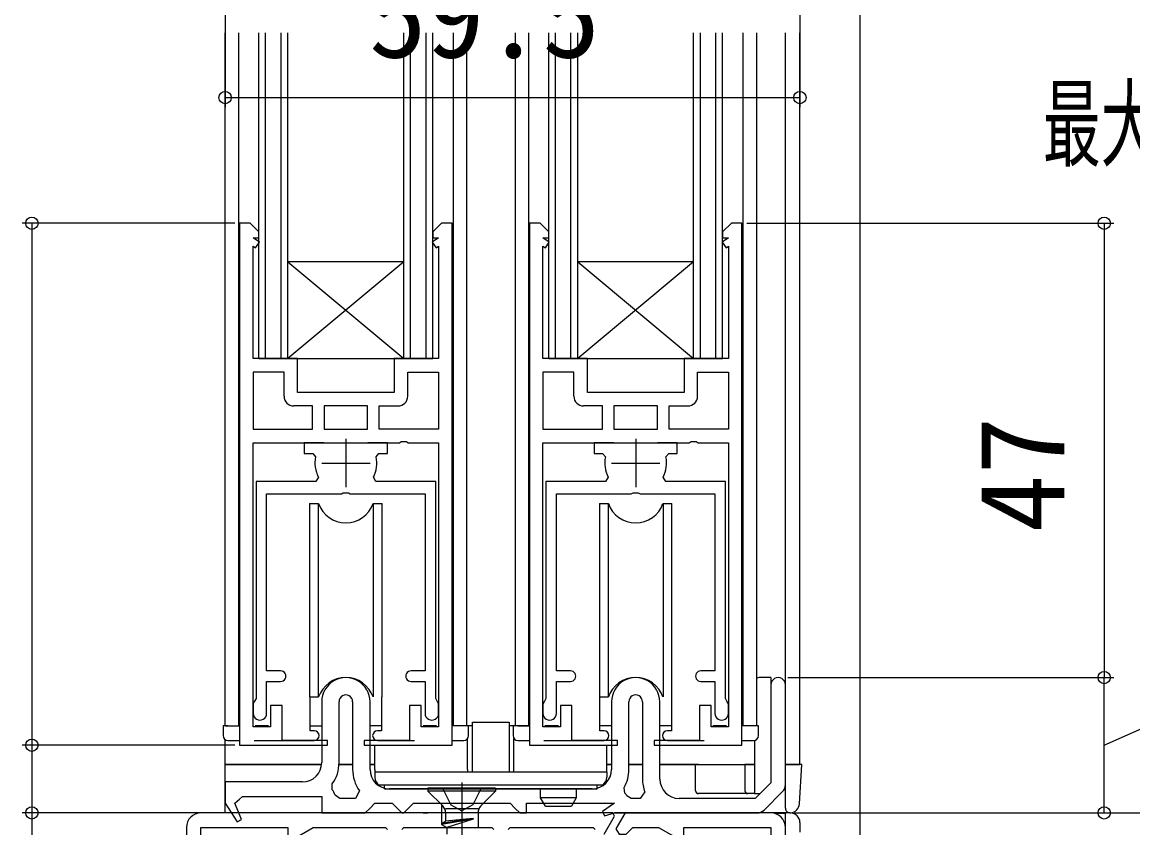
# Model space of a CAD drawing. Units: millimetres, scale not verified. Extents: x -525 to 525, y -782 to 777.
# Drawn here: x -376.7 to -261.7, y -324 to -240.7 of the extents above; entities that cross this region are included whole.
import ezdxf
from ezdxf.enums import TextEntityAlignment as Align

# ---------------------------------------------------------------- set-up
doc = ezdxf.new("R2010")
doc.units = ezdxf.units.MM
doc.header["$LTSCALE"] = 4
for name, color, linetype in [('0-2_YKK_11', 7, 'Continuous'), ('0-4_YKK_12', 2, 'Continuous'), ('0-5_YKK_13', 4, 'Continuous'), ('0-7_YKK_D', 6, 'Continuous'), ('0-9_YSS_K', 3, 'Continuous')]:
    doc.layers.add(name, color=color, linetype=linetype)
doc.styles.add('ＭＳ ゴシック', font='')
doc.styles.get('ＭＳ ゴシック').set_extended_font_data('MS Gothic')

msp = doc.modelspace()

# ---------------------------------------------------------------- linework, layer by layer
at = {"layer": '0-2_YKK_11'}
for p, q in [((-343.199, -283.8), (-343.199, -288.8)), ((-313.2, -283.8), (-313.2, -288.8)), ((-345.699, -286.3), (-340.699, -286.3)), ((-315.7, -286.3), (-310.7, -286.3)), ((-297.7, -319.586), (-297.7, -309.25)), ((-345.7, -311), (-345.7, -317.3)), ((-343.9, -317.3), (-343.9, -311)), ((-342.5, -311), (-342.5, -318)), ((-340.7, -318), (-340.7, -311)), ((-315.7, -311), (-315.7, -318)), ((-313.9, -318), (-313.9, -311)), ((-312.5, -311), (-312.5, -319)), ((-310.7, -319), (-310.7, -311)), ((-344.6, -320.099), (-344.607, -319.508)), ((-317.7, -320), (-338.7, -320)), ((-314.317, -320.462), (-314.391, -319.87)), ((-299.907, -322.207), (-297.993, -320.293)), ((-359.699, -324), (-359.699, -401)), ((-297.699, -401), (-297.699, -324))]:
    msp.add_line(p, q, dxfattribs=at)
for points in [[(-354.2, -261.5), (-354.2, -315.5), (-353.2, -315.5), (-345.1, -315.5), (-345.1, -315), (-349.8, -315), (-349.8, -311.4), (-351, -311.4), (-351, -313.6), (-352.8, -313.6), (-352.8, -284.2), (-337.658, -284.2), (-337.475, -284.08), (-336.925, -284.08), (-336.741, -284.2), (-333.6, -284.2), (-333.6, -313.6), (-335.4, -313.6), (-335.4, -311.4), (-336.6, -311.4), (-336.6, -315), (-341.3, -315), (-341.3, -315.5), (-333.2, -315.5), (-332.2, -315.5), (-332.2, -261.5), (-333.3, -261.5), (-334.2, -262.4), (-334.2, -263), (-333.6, -263), (-334.253, -263.465), (-333.847, -264.035), (-333.6, -263.859), (-333.6, -275.5), (-338.2, -275.5), (-338.2, -279), (-348.2, -279), (-348.2, -275.5), (-352.8, -275.5), (-352.8, -263.859)], [(-352.8, -263.859), (-352.553, -264.035), (-352.147, -263.465), (-352.8, -263), (-352.2, -263), (-352.2, -262.4), (-353.1, -261.5), (-354.2, -261.5)], [(-324.197, -261.5), (-324.197, -315.5), (-323.197, -315.5), (-315.097, -315.5), (-315.097, -315), (-319.797, -315), (-319.797, -311.4), (-320.997, -311.4), (-320.997, -313.6), (-322.797, -313.6), (-322.797, -284.2), (-307.655, -284.2), (-307.471, -284.08), (-306.922, -284.08), (-306.738, -284.2), (-303.597, -284.2), (-303.597, -313.6), (-305.397, -313.6), (-305.397, -311.4), (-306.597, -311.4), (-306.597, -315), (-311.297, -315), (-311.297, -315.5), (-303.197, -315.5), (-302.197, -315.5), (-302.197, -261.5), (-303.297, -261.5), (-304.197, -262.4), (-304.197, -263), (-303.597, -263), (-304.25, -263.465), (-303.844, -264.035), (-303.597, -263.859), (-303.597, -275.5), (-308.197, -275.5), (-308.197, -279), (-318.197, -279), (-318.197, -275.5), (-322.797, -275.5), (-322.797, -263.859)], [(-322.797, -263.859), (-322.55, -264.035), (-322.144, -263.465), (-322.797, -263), (-322.197, -263), (-322.197, -262.4), (-323.097, -261.5), (-324.197, -261.5)], [(-349.6, -279.4), (-349.6, -276.9), (-352.8, -276.9), (-352.8, -282.8)], [(-336.8, -279.4), (-336.8, -276.9), (-333.6, -276.9), (-333.6, -282.8)], [(-319.597, -279.4), (-319.597, -276.9), (-322.797, -276.9), (-322.797, -282.8)], [(-306.797, -279.4), (-306.797, -276.9), (-303.597, -276.9), (-303.597, -282.8)], [(-352.8, -282.8), (-346.65, -282.8), (-346.65, -280.4), (-348.6, -280.4)], [(-333.6, -282.8), (-339.75, -282.8), (-339.75, -280.4), (-337.8, -280.4)], [(-322.797, -282.8), (-316.647, -282.8), (-316.647, -280.4), (-318.597, -280.4)], [(-303.597, -282.8), (-309.747, -282.8), (-309.747, -280.4), (-307.797, -280.4)], [(-345.473, -284.2), (-347.499, -284.2), (-347.499, -285.3), (-346.629, -285.3), (-346.335, -285.66)], [(-340.064, -285.66), (-339.77, -285.3), (-338.899, -285.3), (-338.899, -284.2), (-340.926, -284.2)], [(-315.473, -284.2), (-317.5, -284.2), (-317.5, -285.3), (-316.629, -285.3), (-316.335, -285.66)], [(-310.064, -285.66), (-309.77, -285.3), (-308.9, -285.3), (-308.9, -284.2), (-310.926, -284.2)], [(-346.045, -287.763), (-346.312, -288.2), (-352.499, -288.2), (-352.499, -310.68), (-352.649, -310.94), (-352.799, -311.2), (-352.799, -312.2)], [(-333.599, -312.2), (-333.599, -311.2), (-333.749, -310.94), (-333.899, -310.68), (-333.899, -288.2), (-340.086, -288.2), (-340.353, -287.763)], [(-316.046, -287.763), (-316.313, -288.2), (-322.5, -288.2), (-322.5, -310.68), (-322.65, -310.94), (-322.8, -311.2), (-322.8, -312.2)], [(-303.6, -312.2), (-303.6, -311.2), (-303.75, -310.94), (-303.9, -310.68), (-303.9, -288.2), (-310.087, -288.2), (-310.354, -287.763)], [(-349.949, -307.8), (-351.399, -307.8), (-351.399, -289.5), (-343.658, -289.5), (-343.474, -289.38), (-342.924, -289.38), (-342.741, -289.5), (-334.999, -289.5), (-334.999, -307.8), (-336.449, -307.8)], [(-319.95, -307.8), (-321.4, -307.8), (-321.4, -289.5), (-313.658, -289.5), (-313.475, -289.38), (-312.925, -289.38), (-312.741, -289.5), (-305, -289.5), (-305, -307.8), (-306.45, -307.8)], [(-351.399, -312.2), (-351.399, -308.9), (-349.949, -308.9)], [(-336.449, -308.9), (-334.999, -308.9), (-334.999, -312.2)], [(-321.4, -312.2), (-321.4, -308.9), (-319.95, -308.9)], [(-306.45, -308.9), (-305, -308.9), (-305, -312.2)], [(-299.2, -309.25), (-299.2, -319.379), (-300.821, -321), (-308.7, -321)], [(-347.7, -319.3), (-355.7, -319.3), (-355.7, -321.5), (-354.445, -323.407), (-354.009, -323.177), (-354.7, -321.5), (-354.693, -321.5), (-354.197, -321.063), (-353.9, -320.8), (-345.7, -320.8), (-345.7, -322.5), (-341.2, -322.5), (-340.7, -322), (-340.2, -321.5), (-338.4, -321.5), (-337.9, -322), (-337.4, -322.5), (-337.2, -322.5), (-336.7, -322), (-336.2, -321.5), (-326.2, -321.5), (-325.7, -322), (-325.2, -322.5), (-324.5, -322.5), (-324.5, -321.5), (-315.4, -321.5), (-316.627, -322.369), (-316.417, -322.801), (-315.4, -322.5), (-300.614, -322.5)], [(-341.791, -320.209), (-342.198, -321), (-343.831, -321), (-344.305, -320.66)], [(-312.261, -320.326), (-312.73, -321), (-313.668, -321), (-314.101, -320.75)], [(-316.45, -324.7), (-315.376, -322.84), (-315.572, -322.5), (-358.199, -322.5)], [(-299.199, -322.5), (-314.295, -322.5), (-315.238, -324.133), (-314.911, -324.7), (-314.199, -324.7), (-313.699, -324.2), (-313.499, -324), (-310.831, -324), (-308.539, -325.323), (-308.199, -325.127), (-308.199, -324), (-299.199, -324), (-299.199, -401)], [(-358.199, -401), (-358.199, -324), (-349.199, -324), (-349.199, -325.173)], [(-348.899, -325.346), (-346.567, -324), (-339.099, -324), (-338.899, -324.2)], [(-337.399, -324.2), (-337.199, -324), (-328.099, -324), (-327.899, -324.2)], [(-326.399, -324.2), (-326.199, -324), (-317.599, -324), (-317.399, -324.2)]]:
    msp.add_lwpolyline(points, dxfattribs=at)
for points in [[(-340.95, -280.4), (-345.45, -280.4), (-345.45, -282.8), (-340.95, -282.8)], [(-310.947, -280.4), (-315.447, -280.4), (-315.447, -282.8), (-310.947, -282.8)]]:
    msp.add_lwpolyline(points, close=True, dxfattribs=at)
for centre, radius, start, end in [((-348.6, -279.4), 1, 180.00001, 269.99999), ((-337.8, -279.4), 1, 270.00001, 359.99999), ((-318.597, -279.4), 1, 180.00001, 269.99999), ((-307.797, -279.4), 1, 270.00001, 359.99999), ((-343.199, -286.3), 3.2, 168.46306, 207.20291), ((-343.199, -286.3), 3.2, 332.79709, 11.53694), ((-313.2, -286.3), 3.2, 168.46306, 207.20291), ((-313.2, -286.3), 3.2, 332.79709, 11.53694), ((-349.949, -308.35), 0.55, 269.99999, 90.00001), ((-336.449, -308.35), 0.55, 89.99999, 270.00001), ((-319.95, -308.35), 0.55, 269.99999, 90.00001), ((-306.45, -308.35), 0.55, 89.99999, 270.00001), ((-343.2, -311), 2.5, 359.99999, 180.00001), ((-313.2, -311), 2.5, 359.99999, 180.00001), ((-298.45, -309.25), 0.75, 359.99999, 180.00001), ((-343.2, -311), 0.7, 359.99999, 180.00001), ((-313.2, -311), 0.7, 359.99999, 180.00001), ((-352.099, -312.2), 0.7, 179.99999, 0.00001), ((-334.299, -312.2), 0.7, 179.99999, 0.00001), ((-322.1, -312.2), 0.7, 179.99999, 0.00001), ((-304.3, -312.2), 0.7, 179.99999, 0.00001), ((-347.7, -317.3), 2, 270.00001, 359.99999), ((-347.7, -317.3), 3.8, 324.46721, 359.99999), ((-338.7, -318), 3.8, 179.99998, 215.54875), ((-338.7, -318), 2, 180.00001, 269.99999), ((-317.7, -318), 2, 270.00001, 359.99999), ((-317.7, -318), 3.8, 330.5264, 359.99998), ((-308.7, -319), 3.8, 179.99999, 200.4162), ((-308.7, -319), 2, 180.00001, 269.99999), ((-346.2, -321.3), 2, 18.66298, 36.89788), ((-315.4, -321.5), 1.5, 30.00006, 43.80072), ((-298.7, -319.586), 1, 315.00003, 0.00002), ((-358.199, -324), 1.5, 90, 180), ((-300.614, -321.5), 1, 269.99998, 314.99997), ((-299.199, -324), 1.5, 0, 90)]:
    msp.add_arc(centre, radius, start, end, dxfattribs=at)
at = {"layer": '0-4_YKK_12'}
for p, q in [((-355.7, -313.5), (-355.7, -241.805)), ((-354.3, -241.805), (-354.3, -313.5)), ((-352.2, -275.5), (-352.2, -241.805)), ((-351.5, -275.5), (-351.5, -241.805)), ((-349.9, -275.5), (-349.9, -241.805)), ((-349.2, -275.5), (-349.2, -241.805)), ((-337.2, -275.5), (-337.2, -241.805)), ((-336.5, -275.5), (-336.5, -241.805)), ((-334.9, -275.5), (-334.9, -241.805)), ((-334.2, -275.5), (-334.2, -241.805)), ((-332.1, -241.805), (-332.1, -313.5)), ((-330.7, -241.805), (-330.7, -313.5)), ((-325.686, -241.805), (-325.686, -313.5)), ((-324.286, -241.805), (-324.286, -313.5)), ((-322.2, -275.5), (-322.2, -241.805)), ((-321.5, -275.5), (-321.5, -241.805)), ((-319.9, -275.5), (-319.9, -241.805)), ((-319.2, -275.5), (-319.2, -241.805)), ((-307.2, -275.5), (-307.2, -241.805)), ((-306.5, -275.5), (-306.5, -241.805)), ((-304.9, -275.5), (-304.9, -241.805)), ((-304.2, -275.5), (-304.2, -241.805)), ((-302.1, -241.805), (-302.1, -313.5)), ((-300.686, -241.805), (-300.686, -313.5)), ((-297.7, -317.5), (-297.7, -241.805)), ((-296.2, -317.5), (-296.2, -241.805)), ((-337.2, -265.5), (-349.2, -275.5)), ((-307.2, -265.5), (-319.2, -275.5)), ((-352.2, -275.5), (-334.2, -275.5)), ((-322.2, -275.5), (-304.2, -275.5)), ((-355.649, -313.5), (-354.2, -313.5)), ((-352.6, -313.5), (-351.2, -313.5)), ((-346.899, -313.5), (-345.7, -313.5)), ((-339.499, -313.5), (-340.7, -313.5)), ((-333.8, -313.5), (-335.2, -313.5)), ((-330.1, -313.5), (-332.2, -313.5)), ((-324.197, -313.5), (-326.3, -313.5)), ((-321.197, -313.5), (-322.597, -313.5)), ((-315.7, -313.5), (-316.9, -313.5)), ((-309.5, -313.5), (-310.7, -313.5)), ((-303.797, -313.5), (-305.197, -313.5)), ((-300.686, -313.5), (-302.197, -313.5)), ((-355.7, -317.5), (-355.7, -314.9)), ((-355.7, -317.5), (-345.71, -317.5)), ((-343.905, -317.5), (-342.5, -317.5)), ((-340.7, -317.5), (-340.2, -317.5)), ((-316.2, -317.5), (-315.7, -317.5)), ((-313.9, -317.5), (-312.5, -317.5)), ((-310.7, -317.5), (-300.9, -317.5)), ((-297.7, -317.5), (-296.2, -317.5))]:
    msp.add_line(p, q, dxfattribs=at)
for points in [[(-337.2, -265.5), (-349.2, -265.5), (-337.2, -275.5)], [(-307.2, -265.5), (-319.2, -265.5), (-307.2, -275.5)]]:
    msp.add_lwpolyline(points, dxfattribs=at)
at = {"layer": '0-5_YKK_13'}
for p, q in [((-346.95, -290.5), (-346.028, -290.5)), ((-346.028, -310.5), (-346.028, -290.5)), ((-340.371, -290.5), (-340.371, -310.5)), ((-340.371, -290.5), (-339.45, -290.5)), ((-339.45, -310.5), (-339.45, -290.5)), ((-316.95, -290.5), (-316.028, -290.5)), ((-316.028, -310.5), (-316.028, -290.5)), ((-310.371, -290.5), (-310.371, -310.5)), ((-310.371, -290.5), (-309.45, -290.5)), ((-309.45, -310.5), (-309.45, -290.5)), ((-299.2, -308.5), (-300.4, -308.5)), ((-299.2, -308.5), (-299.2, -309.25)), ((-339.499, -310.5), (-339.499, -314)), ((-309.496, -310.5), (-309.496, -314)), ((-355.899, -313.5), (-355.899, -314.5)), ((-355.399, -313.5), (-355.899, -313.5)), ((-355.399, -313.5), (-354.2, -313.5)), ((-333.8, -313.5), (-335.2, -313.5)), ((-330.1, -313.1), (-326.3, -313.1)), ((-330.1, -318.003), (-330.1, -313.1)), ((-326.3, -313.1), (-326.3, -318.003)), ((-325.896, -313.5), (-325.896, -314.5)), ((-325.396, -313.5), (-325.896, -313.5)), ((-325.396, -313.5), (-324.196, -313.5)), ((-303.796, -313.5), (-305.196, -313.5)), ((-339.499, -314), (-339.924, -314)), ((-330.6, -318.003), (-330.6, -314.8)), ((-325.8, -318.003), (-325.8, -314.795)), ((-309.496, -314), (-309.921, -314)), ((-355.399, -315), (-354.2, -315)), ((-352.699, -315), (-346.474, -315)), ((-340.2, -318.003), (-340.2, -315.5)), ((-339.924, -315), (-337.399, -315)), ((-332.2, -315), (-330.999, -315)), ((-325.396, -315), (-324.196, -315)), ((-322.696, -315), (-316.471, -315)), ((-316.2, -318.003), (-316.2, -315.5)), ((-309.921, -315), (-307.396, -315)), ((-302.196, -315), (-300.996, -315)), ((-355.7, -322.5), (-355.7, -317.5)), ((-345.7, -317.5), (-355.7, -317.5)), ((-342.5, -317.5), (-343.905, -317.5)), ((-340.2, -317.5), (-340.7, -317.5)), ((-340.2, -318.003), (-340.2, -318.3)), ((-340.2, -318.3), (-340.2, -318.8)), ((-316.2, -318.3), (-340.2, -318.3)), ((-330.6, -318.003), (-330.6, -318.3)), ((-330.1, -318.3), (-330.1, -318.003)), ((-326.3, -318.003), (-326.3, -318.3)), ((-325.8, -318.3), (-325.8, -318.003)), ((-315.7, -317.5), (-316.2, -317.5)), ((-316.2, -318.3), (-316.2, -318.003)), ((-316.2, -318.3), (-316.2, -318.8)), ((-312.5, -317.5), (-313.9, -317.5)), ((-307.3, -317.5), (-310.7, -317.5)), ((-306.7, -317.5), (-307, -317.5)), ((-306.7, -317.5), (-301.9, -317.5)), ((-301.9, -317.5), (-301.9, -320.2)), ((-300.9, -317.5), (-301.9, -317.5)), ((-297.2, -317.5), (-297.7, -317.5)), ((-296.499, -317.5), (-297.2, -317.5)), ((-331.2, -319.345), (-331.2, -340.06)), ((-339.2, -320), (-339.2, -319.6)), ((-339.2, -319.6), (-317.2, -319.6)), ((-327.7, -319.95), (-334.7, -319.95)), ((-334.7, -319.95), (-334.7, -320.25)), ((-327.7, -320.25), (-334.7, -320.25)), ((-334.7, -320.25), (-333.173, -321.777)), ((-327.7, -320.25), (-329.227, -321.777)), ((-327.7, -319.95), (-327.7, -320.25)), ((-323.05, -320.934), (-323.05, -320)), ((-319.35, -320), (-319.35, -320.934)), ((-316.7, -319.666), (-316.7, -319.6)), ((-300.9, -320.5), (-306.78, -320.5)), ((-300.4, -320.5), (-300.321, -320.5)), ((-297.7, -321.998), (-297.7, -319.586)), ((-333.3, -321.75), (-333.3, -323.5)), ((-322.55, -321.8), (-323.05, -320.934)), ((-319.35, -320.934), (-323.05, -320.934)), ((-322.55, -321.8), (-319.85, -321.8)), ((-319.35, -320.934), (-319.85, -321.8)), ((-355.042, -322.5), (-355.7, -322.5)), ((-335.2, -322.5), (-354.288, -322.5)), ((-335.2, -322.5), (-334.7, -322.5)), ((-325, -322.5), (-334.7, -322.5)), ((-329.52, -322.07), (-332.88, -322.07)), ((-332.88, -322.484), (-332.88, -323.358)), ((-329.52, -322.484), (-329.52, -324.058)), ((-325, -322.5), (-324.5, -322.5)), ((-316.695, -322.5), (-324.5, -322.5)), ((-309.2, -322.5), (-315.4, -322.5)), ((-297.246, -322.5), (-309.2, -322.5)), ((-297.699, -322.564), (-298.767, -322.564)), ((-297.699, -402.436), (-297.699, -322.564)), ((-330.02, -323.074), (-333.3, -323.6)), ((-333.3, -323.6), (-332.88, -323.358)), ((-333.3, -323.6), (-333.3, -323.7)), ((-333.3, -323.7), (-332.75, -324.018)), ((-330.02, -323.074), (-332.88, -323.358)), ((-330.02, -323.134), (-332.75, -324.018)), ((-332.75, -324.018), (-332.75, -324.683)), ((-296.199, -323.5), (-296.199, -324.5))]:
    msp.add_line(p, q, dxfattribs=at)
for points in [[(-346.95, -290.5), (-346.95, -310.5), (-346.028, -310.5)], [(-316.95, -290.5), (-316.95, -310.5), (-316.028, -310.5)], [(-346.474, -314), (-346.899, -314), (-346.899, -310.5)], [(-316.471, -314), (-316.896, -314), (-316.896, -310.5)], [(-351.199, -313.5), (-351.699, -313.5), (-352.6, -313.5)], [(-330.499, -314.5), (-330.499, -313.5), (-332.2, -313.5)], [(-321.196, -313.5), (-321.696, -313.5), (-322.596, -313.5)], [(-300.496, -314.5), (-300.496, -313.5), (-302.196, -313.5)], [(-337.399, -315), (-336.399, -315), (-336.102, -315)], [(-307.396, -315), (-306.396, -315), (-306.098, -315)], [(-300.9, -314.991), (-300.9, -320.5), (-300.4, -320.5)], [(-307, -320.2), (-307, -317.5), (-307.3, -317.5)], [(-296.248, -321.561), (-296, -317.5), (-296.499, -317.5)], [(-339.7, -319.666), (-339.7, -319.6), (-316.7, -319.6)], [(-339.2, -320), (-317.2, -320), (-317.2, -319.6)], [(-333.201, -319.95), (-332.345, -321.667), (-331.2, -322.275)], [(-329.199, -319.95), (-330.055, -321.667), (-331.2, -322.275)], [(-297.199, -322.5), (-297.699, -322.5), (-297.699, -322.564)], [(-330.02, -323.074), (-330.02, -323.134), (-333.3, -323.7)]]:
    msp.add_lwpolyline(points, dxfattribs=at)
for centre, radius, start, end in [((-343.2, -289.5), 3, 199.47122, 340.52878), ((-313.2, -289.5), 3, 199.47122, 340.52878), ((-343.2, -311.5), 3, 19.47122, 160.52878), ((-313.2, -311.5), 3, 19.47122, 160.52878), ((-300.4, -309), 0.5, 90, 124.86876), ((-355.399, -314.5), 0.5, 180, 270), ((-346.474, -314.5), 0.5, 270, 90), ((-339.924, -314.5), 0.5, 90, 270), ((-330.999, -314.5), 0.5, 270, 0), ((-325.396, -314.5), 0.5, 180, 270), ((-316.471, -314.5), 0.5, 270, 90), ((-309.921, -314.5), 0.5, 90, 270), ((-300.996, -314.5), 0.5, 270, 0), ((-339.2, -318.8), 1, 180, 240), ((-317.2, -318.8), 1, 300, 0), ((-306.7, -320.2), 0.3, 180, 270), ((-301.6, -320.2), 0.3, 180, 270), ((-333.88, -322.484), 1, 0, 45), ((-328.52, -322.484), 1, 135, 180), ((-297.246, -321.5), 1, 275.33842, 356.5), ((-297.2, -321.998), 0.5, 180, 275.33842), ((-297.246, -321.5), 1, 270, 275.33842), ((-297.199, -323.5), 1, 0, 90)]:
    msp.add_arc(centre, radius, start, end, dxfattribs=at)
at = {"layer": '0-7_YKK_D'}
for p, q in [((-296.2, -149.5), (-296.2, -249.5)), ((-355.7, -164), (-355.7, -249.5)), ((-355.7, -248.5), (-296.2, -248.5)), ((-354.7, -261.5), (-376.7, -261.5)), ((-375.7, -261.5), (-375.7, -315.5)), ((-301.697, -261.5), (-263.7, -261.5)), ((-264.7, -261.5), (-264.7, -308.5)), ((-297.45, -308.5), (-263.7, -308.5)), ((-297.45, -308.5), (-263.7, -308.5)), ((-264.7, -322.5), (-264.7, -308.5)), ((-354.7, -315.5), (-376.7, -315.5)), ((-354.7, -315.5), (-376.7, -315.5)), ((-356.7, -322.5), (-376.7, -322.5)), ((-296.749, -322.5), (-263.7, -322.5)), ((-296.749, -322.5), (-201.802, -322.5)), ((-294.7, -322.5), (-201.802, -322.5))]:
    msp.add_line(p, q, dxfattribs=at)
for points in [[(-264.7, -315.5), (-245.873, -307.161), (-245.873, -289.093)], [(-375.7, -315.5), (-375.7, -322.5), (-375.7, -334.527)]]:
    msp.add_lwpolyline(points, dxfattribs=at)
for centre in [(-355.7, -248.5), (-296.2, -248.5), (-375.7, -261.5), (-264.7, -261.5), (-264.7, -308.5), (-264.7, -308.5), (-375.7, -315.5), (-375.7, -315.5), (-375.7, -322.5), (-264.7, -322.5)]:
    msp.add_circle(centre, 0.637, dxfattribs=at)
at = {"layer": '0-9_YSS_K'}
msp.add_lwpolyline([(-293, -123.5), (-290, -123.5), (-290, -482.536)], dxfattribs=at)

# ---------------------------------------------------------------- texts
at = {"layer": '0-7_YKK_D', "style": 'ＭＳ ゴシック'}
msp.add_text('59.5', height=8.798, dxfattribs=at).set_placement((-340.813, -247), align=Align.BOTTOM_LEFT)
at = {"layer": '0-7_YKK_D', "style": 'ＭＳ ゴシック', "width": 0.6}
msp.add_text('最大回転軌跡', height=7.331, dxfattribs=at).set_placement((-271.059, -257.055), align=Align.BOTTOM_LEFT)
at = {"layer": '0-7_YKK_D', "style": 'ＭＳ ゴシック'}
msp.add_text('47', height=8.798, rotation=90, dxfattribs=at).set_placement((-266.2, -293.489), align=Align.BOTTOM_LEFT)

doc.saveas('drawing.dxf')
